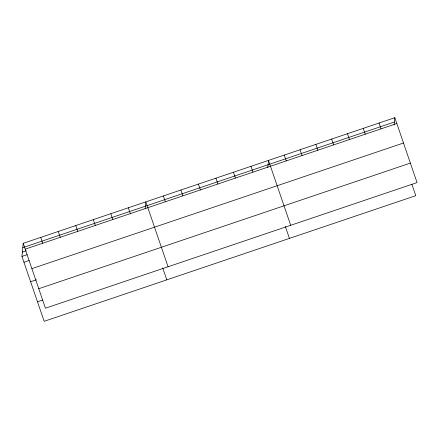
<?xml version="1.0" encoding="UTF-8"?>
<svg xmlns="http://www.w3.org/2000/svg" width="439" height="439" viewBox="0 0 439 439"><rect width="100%" height="100%" fill="white"/><g stroke="black" fill="none" stroke-linecap="round" stroke-linejoin="round"><path stroke-width="0.66" d="M411.914 184.364L415.788 195.679L44.169 321.31L21.95 256.414L23.212 243.321L394.831 117.69L417.05 182.586L45.431 308.211L23.212 243.321M145.194 208.657L145.847 201.863L168.066 266.753M267.779 167.698L268.481 160.405L290.7 225.295M394.129 124.983L394.831 117.69M22.795 247.645L394.414 122.015M25.21 249.154L396.829 123.524M22.367 252.096L26.258 250.779M21.95 256.414L27.141 254.664M23.947 262.248L29.139 260.492M31.882 268.641L403.501 143.015M30.62 281.739L36.459 279.764M38.758 288.725L410.377 163.094M37.496 301.818L42.687 300.062M379.038 123.03L381.036 128.863M363.245 128.369L365.243 134.202M347.452 133.708L349.449 139.542M331.659 139.048L333.656 144.881M315.866 144.387L317.858 150.22M300.067 149.726L302.065 155.56M284.274 155.066L286.272 160.899M285.345 226.447L289.438 238.393M250.965 166.332L252.957 172.159M233.444 172.253L235.441 178.086M215.922 178.174L217.92 184.007M198.406 184.095L200.403 189.928M180.884 190.021L182.882 195.849M163.368 195.942L165.36 201.775M162.71 267.905L166.804 279.852M128.325 207.784L130.323 213.617M110.809 213.711L112.807 219.538M93.287 219.632L95.285 225.465M75.771 225.553L77.769 231.386M58.25 231.479L60.247 237.307M40.734 237.4L42.726 243.233"/></g></svg>
